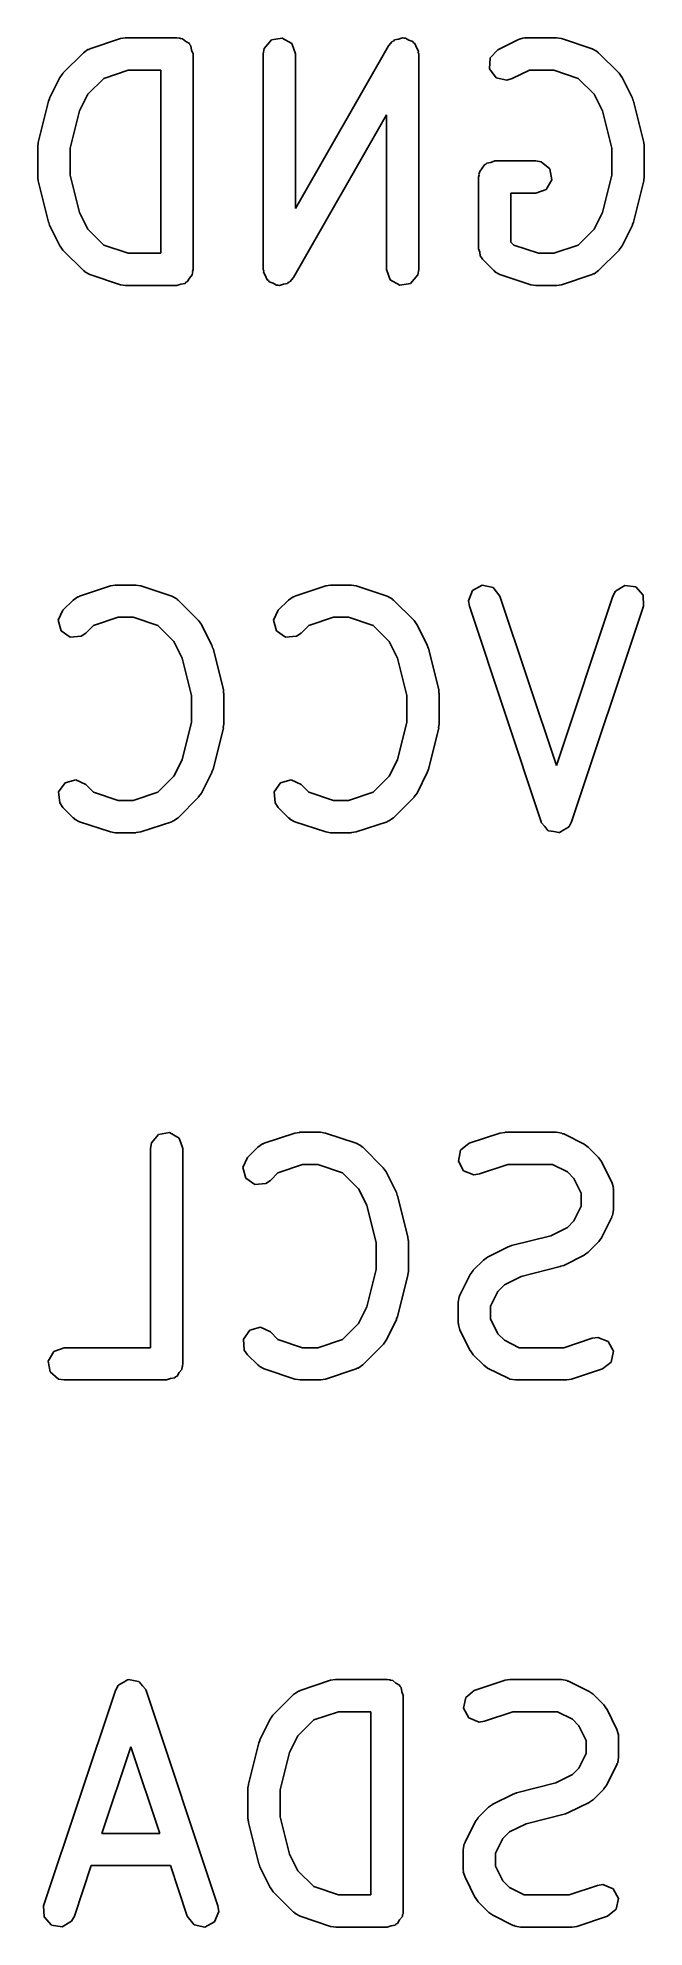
# Model space of a CAD drawing. Extents: x 103.5 to 118.5, y -88 to -79.1.
# Drawn here: x 115.69 to 118.5, y -87.9 to -79.13 of the extents above.
import ezdxf

# ---------------------------------------------------------------- set-up
doc = ezdxf.new("R2010")
doc.units = 0
doc.layers.add('BLACK', color=7, linetype='CONTINUOUS')

msp = doc.modelspace()

# ---------------------------------------------------------------- linework, layer by layer
at = {"layer": 'BLACK', "linetype": 'CONTINUOUS'}
for p, q in [((115.898, -79.203), (115.919, -79.188)), ((115.919, -79.188), (115.924, -79.1876)), ((115.924, -79.1876), (115.927, -79.1848)), ((115.927, -79.1848), (116.07, -79.1372)), ((116.07, -79.1372), (116.092, -79.1339)), ((116.092, -79.1339), (116.094, -79.1334)), ((116.094, -79.1334), (116.332, -79.1334)), ((116.332, -79.1334), (116.342, -79.1351)), ((116.342, -79.1351), (116.345, -79.1345)), ((116.345, -79.1345), (116.348, -79.1362)), ((116.348, -79.1362), (116.358, -79.1379)), ((116.358, -79.1379), (116.373, -79.1504)), ((116.373, -79.1504), (116.39, -79.1602)), ((116.39, -79.1602), (116.392, -79.1665)), ((116.392, -79.1665), (116.397, -79.1709)), ((116.397, -79.1709), (116.4, -79.1901)), ((116.4, -79.1901), (116.407, -79.2084)), ((116.733, -79.2084), (116.738, -79.1827)), ((116.738, -79.1827), (116.771, -79.1434)), ((116.771, -79.1434), (116.821, -79.1345)), ((116.821, -79.1345), (116.866, -79.1602)), ((116.866, -79.1602), (116.883, -79.2084)), ((116.883, -79.926), (117.315, -79.1712)), ((117.315, -79.1712), (117.331, -79.1511)), ((117.331, -79.1511), (117.338, -79.1487)), ((117.338, -79.1487), (117.342, -79.1434)), ((117.342, -79.1434), (117.361, -79.1401)), ((117.361, -79.1401), (117.379, -79.1334)), ((117.379, -79.1334), (117.386, -79.1357)), ((117.386, -79.1357), (117.393, -79.1345)), ((117.393, -79.1345), (117.409, -79.1442)), ((117.409, -79.1442), (117.428, -79.1507)), ((117.428, -79.1507), (117.431, -79.1567)), ((117.431, -79.1567), (117.437, -79.1602)), ((117.437, -79.1602), (117.444, -79.1783)), ((117.444, -79.1783), (117.454, -79.195)), ((117.787, -79.2262), (117.822, -79.1889)), ((117.822, -79.1889), (117.918, -79.1413)), ((117.918, -79.1413), (117.943, -79.1339)), ((117.943, -79.1339), (117.947, -79.1349)), ((117.947, -79.1349), (117.951, -79.1334)), ((117.951, -79.1334), (118.094, -79.1334)), ((118.094, -79.1334), (118.116, -79.1373)), ((118.116, -79.1373), (118.118, -79.1372)), ((118.118, -79.1372), (118.261, -79.1848)), ((118.261, -79.1848), (118.283, -79.1973)), ((115.803, -79.2982), (115.898, -79.203)), ((116.407, -79.2084), (116.407, -80.2084)), ((116.733, -80.2084), (116.733, -79.2084)), ((116.883, -79.2084), (116.883, -79.926)), ((117.454, -79.195), (117.452, -79.2019)), ((117.452, -79.2019), (117.455, -79.2084)), ((117.455, -79.2084), (117.455, -80.2084)), ((117.784, -79.2774), (117.787, -79.2262)), ((117.815, -79.3186), (117.784, -79.2774)), ((118.283, -79.1973), (118.286, -79.2011)), ((118.286, -79.2011), (118.29, -79.203)), ((118.29, -79.203), (118.385, -79.2982)), ((115.741, -79.4129), (115.789, -79.3177)), ((115.789, -79.3177), (115.802, -79.2997)), ((115.802, -79.2997), (115.803, -79.2982)), ((115.992, -79.3216), (115.918, -79.3957)), ((116.106, -79.2834), (115.992, -79.3216)), ((116.257, -79.2834), (116.106, -79.2834)), ((116.257, -80.1334), (116.257, -79.2834)), ((117.864, -79.3305), (117.815, -79.3186)), ((117.889, -79.3231), (117.864, -79.3305)), ((117.969, -79.2834), (117.889, -79.3231)), ((118.082, -79.2834), (117.969, -79.2834)), ((118.196, -79.3216), (118.082, -79.2834)), ((118.27, -79.3957), (118.196, -79.3216)), ((118.385, -79.2982), (118.398, -79.3166)), ((118.398, -79.3166), (118.399, -79.3177)), ((118.399, -79.3177), (118.447, -79.4129)), ((115.688, -79.6188), (115.736, -79.4283)), ((115.736, -79.4283), (115.741, -79.4165)), ((115.741, -79.4165), (115.741, -79.4129)), ((115.918, -79.3957), (115.879, -79.4727)), ((118.309, -79.4727), (118.27, -79.3957)), ((118.447, -79.4129), (118.45, -79.4253)), ((118.45, -79.4253), (118.452, -79.4283)), ((118.452, -79.4283), (118.5, -79.6188)), ((115.879, -79.4727), (115.836, -79.6462)), ((117.305, -79.4908), (116.873, -80.2456)), ((117.305, -80.2084), (117.305, -79.4908)), ((118.352, -79.6462), (118.309, -79.4727)), ((115.686, -79.637), (115.688, -79.6222)), ((115.688, -79.6222), (115.688, -79.6188)), ((118.5, -79.6188), (118.501, -79.6337)), ((115.686, -79.7798), (115.686, -79.637)), ((115.836, -79.6462), (115.836, -79.7706)), ((117.766, -79.72), (117.771, -79.7149)), ((117.771, -79.7149), (117.79, -79.7115)), ((117.79, -79.7115), (117.808, -79.7048)), ((117.808, -79.7048), (117.999, -79.7048)), ((117.999, -79.7048), (118.024, -79.7093)), ((118.024, -79.7093), (118.064, -79.7423)), ((118.352, -79.7706), (118.352, -79.6462)), ((118.501, -79.6337), (118.502, -79.637)), ((118.502, -79.637), (118.502, -79.7798)), ((115.687, -79.7831), (115.686, -79.7798)), ((115.688, -79.798), (115.687, -79.7831)), ((115.736, -79.9885), (115.688, -79.798)), ((115.836, -79.7706), (115.879, -79.9441)), ((117.733, -79.7798), (117.735, -79.7701)), ((117.733, -80.1131), (117.733, -79.7798)), ((117.734, -79.7668), (117.736, -79.7639)), ((117.735, -79.7701), (117.734, -79.7668)), ((117.736, -79.7639), (117.738, -79.7542)), ((117.738, -79.7542), (117.75, -79.7392)), ((117.75, -79.7392), (117.76, -79.7224)), ((117.76, -79.7224), (117.766, -79.72)), ((118.073, -79.7928), (118.047, -79.8373)), ((118.064, -79.7423), (118.073, -79.7928)), ((118.309, -79.9441), (118.352, -79.7706)), ((118.5, -79.798), (118.452, -79.9885)), ((118.502, -79.7798), (118.5, -79.7946)), ((118.5, -79.7946), (118.5, -79.798)), ((117.999, -79.8548), (117.883, -79.8548)), ((117.883, -79.8548), (117.883, -80.0821)), ((118.047, -79.8373), (117.999, -79.8548)), ((115.879, -79.9441), (115.918, -80.0211)), ((118.27, -80.0211), (118.309, -79.9441)), ((115.738, -79.9914), (115.736, -79.9885)), ((115.741, -80.0038), (115.738, -79.9914)), ((115.789, -80.0991), (115.741, -80.0038)), ((115.918, -80.0211), (115.992, -80.0952)), ((118.196, -80.0952), (118.27, -80.0211)), ((118.447, -80.0038), (118.399, -80.0991)), ((118.452, -79.9885), (118.447, -80.0003)), ((118.447, -80.0003), (118.447, -80.0038)), ((115.79, -80.1002), (115.789, -80.0991)), ((115.803, -80.1186), (115.79, -80.1002)), ((115.898, -80.2138), (115.803, -80.1186)), ((115.992, -80.0952), (116.106, -80.1334)), ((116.106, -80.1334), (116.257, -80.1334)), ((117.739, -80.1285), (117.733, -80.1131)), ((117.74, -80.1448), (117.739, -80.1285)), ((117.75, -80.1583), (117.74, -80.1448)), ((117.883, -80.0821), (117.896, -80.0952)), ((117.896, -80.0952), (118.011, -80.1334)), ((118.011, -80.1334), (118.082, -80.1334)), ((118.082, -80.1334), (118.196, -80.0952)), ((118.385, -80.1186), (118.29, -80.2138)), ((118.386, -80.1171), (118.385, -80.1186)), ((118.399, -80.0991), (118.386, -80.1171)), ((115.902, -80.2157), (115.898, -80.2138)), ((115.905, -80.2195), (115.902, -80.2157)), ((115.927, -80.2319), (115.905, -80.2195)), ((116.07, -80.2795), (115.927, -80.2319)), ((116.403, -80.234), (116.39, -80.249)), ((116.404, -80.2243), (116.403, -80.234)), ((116.406, -80.2214), (116.404, -80.2243)), ((116.407, -80.2084), (116.405, -80.2181)), ((116.405, -80.2181), (116.406, -80.2214)), ((116.736, -80.2149), (116.733, -80.2084)), ((116.734, -80.2217), (116.736, -80.2149)), ((116.744, -80.2384), (116.734, -80.2217)), ((116.751, -80.2566), (116.744, -80.2384)), ((117.322, -80.2566), (117.305, -80.2084)), ((117.45, -80.234), (117.417, -80.2733)), ((117.455, -80.2084), (117.45, -80.234)), ((117.751, -80.1614), (117.75, -80.1583)), ((117.753, -80.1624), (117.751, -80.1614)), ((117.755, -80.1662), (117.753, -80.1624)), ((117.803, -80.2138), (117.755, -80.1662)), ((117.807, -80.2157), (117.803, -80.2138)), ((117.809, -80.2195), (117.807, -80.2157)), ((117.832, -80.2319), (117.809, -80.2195)), ((117.975, -80.2795), (117.832, -80.2319)), ((118.261, -80.2319), (118.118, -80.2795)), ((118.264, -80.2291), (118.261, -80.2319)), ((118.269, -80.2287), (118.264, -80.2291)), ((118.29, -80.2138), (118.269, -80.2287)), ((116.072, -80.2795), (116.07, -80.2795)), ((116.094, -80.2834), (116.072, -80.2795)), ((116.332, -80.2834), (116.094, -80.2834)), ((116.35, -80.2767), (116.332, -80.2834)), ((116.37, -80.2733), (116.35, -80.2767)), ((116.374, -80.2681), (116.37, -80.2733)), ((116.38, -80.2658), (116.374, -80.2681)), ((116.39, -80.249), (116.38, -80.2658)), ((116.757, -80.2601), (116.751, -80.2566)), ((116.76, -80.266), (116.757, -80.2601)), ((116.779, -80.2726), (116.76, -80.266)), ((116.795, -80.2822), (116.779, -80.2726)), ((116.802, -80.281), (116.795, -80.2822)), ((116.809, -80.2834), (116.802, -80.281)), ((116.827, -80.2767), (116.809, -80.2834)), ((116.846, -80.2733), (116.827, -80.2767)), ((116.85, -80.268), (116.846, -80.2733)), ((116.857, -80.2656), (116.85, -80.268)), ((116.873, -80.2456), (116.857, -80.2656)), ((117.367, -80.2822), (117.322, -80.2566)), ((117.417, -80.2733), (117.367, -80.2822)), ((117.977, -80.2795), (117.975, -80.2795)), ((117.999, -80.2834), (117.977, -80.2795)), ((118.094, -80.2834), (117.999, -80.2834)), ((118.096, -80.2828), (118.094, -80.2834)), ((118.118, -80.2795), (118.096, -80.2828)), ((115.85, -81.743), (115.872, -81.728)), ((115.872, -81.728), (115.876, -81.7276)), ((115.876, -81.7276), (115.88, -81.7248)), ((115.88, -81.7248), (116.023, -81.6772)), ((116.023, -81.6772), (116.045, -81.6739)), ((116.045, -81.6739), (116.046, -81.6734)), ((116.046, -81.6734), (116.142, -81.6734)), ((116.142, -81.6734), (116.164, -81.6773)), ((116.164, -81.6773), (116.165, -81.6772)), ((116.165, -81.6772), (116.308, -81.7248)), ((116.308, -81.7248), (116.331, -81.7373)), ((116.85, -81.743), (116.872, -81.728)), ((116.872, -81.728), (116.876, -81.7276)), ((116.876, -81.7276), (116.88, -81.7248)), ((116.88, -81.7248), (117.023, -81.6772)), ((117.023, -81.6772), (117.045, -81.6739)), ((117.045, -81.6739), (117.046, -81.6734)), ((117.046, -81.6734), (117.142, -81.6734)), ((117.142, -81.6734), (117.164, -81.6773)), ((117.164, -81.6773), (117.165, -81.6772)), ((117.165, -81.6772), (117.308, -81.7248)), ((117.308, -81.7248), (117.331, -81.7373)), ((117.686, -81.7463), (117.705, -81.6986)), ((117.705, -81.6986), (117.75, -81.6742)), ((117.75, -81.6742), (117.8, -81.6845)), ((117.8, -81.6845), (117.832, -81.7247)), ((117.832, -81.7247), (118.094, -82.5112)), ((118.094, -82.5112), (118.356, -81.7247)), ((118.356, -81.7247), (118.369, -81.7018)), ((118.369, -81.7018), (118.412, -81.6749)), ((118.412, -81.6749), (118.463, -81.6824)), ((118.463, -81.6824), (118.497, -81.7208)), ((118.497, -81.7208), (118.498, -81.7721)), ((115.781, -81.8371), (115.803, -81.7906)), ((115.803, -81.7906), (115.85, -81.743)), ((116.059, -81.8234), (115.944, -81.8616)), ((116.129, -81.8234), (116.059, -81.8234)), ((116.244, -81.8616), (116.129, -81.8234)), ((116.331, -81.7373), (116.333, -81.7411)), ((116.333, -81.7411), (116.338, -81.743)), ((116.338, -81.743), (116.433, -81.8382)), ((116.781, -81.8371), (116.803, -81.7906)), ((116.803, -81.7906), (116.85, -81.743)), ((117.059, -81.8234), (116.944, -81.8616)), ((117.129, -81.8234), (117.059, -81.8234)), ((117.244, -81.8616), (117.129, -81.8234)), ((117.331, -81.7373), (117.333, -81.7411)), ((117.333, -81.7411), (117.338, -81.743)), ((117.338, -81.743), (117.433, -81.8382)), ((117.69, -81.7721), (117.686, -81.7463)), ((118.023, -82.7721), (117.69, -81.7721)), ((118.498, -81.7721), (118.165, -82.7721)), ((115.794, -81.8866), (115.781, -81.8371)), ((115.836, -81.9161), (115.794, -81.8866)), ((115.888, -81.9116), (115.836, -81.9161)), ((115.909, -81.8967), (115.888, -81.9116)), ((115.944, -81.8616), (115.909, -81.8967)), ((116.318, -81.9357), (116.244, -81.8616)), ((116.433, -81.8382), (116.446, -81.8566)), ((116.446, -81.8566), (116.447, -81.8577)), ((116.447, -81.8577), (116.494, -81.9529)), ((116.794, -81.8866), (116.781, -81.8371)), ((116.836, -81.9161), (116.794, -81.8866)), ((116.888, -81.9116), (116.836, -81.9161)), ((116.909, -81.8967), (116.888, -81.9116)), ((116.944, -81.8616), (116.909, -81.8967)), ((117.318, -81.9357), (117.244, -81.8616)), ((117.433, -81.8382), (117.446, -81.8566)), ((117.446, -81.8566), (117.447, -81.8577)), ((117.447, -81.8577), (117.494, -81.9529)), ((116.357, -82.0127), (116.318, -81.9357)), ((116.494, -81.9529), (116.498, -81.9653)), ((116.498, -81.9653), (116.5, -81.9683)), ((116.5, -81.9683), (116.548, -82.1588)), ((117.357, -82.0127), (117.318, -81.9357)), ((117.494, -81.9529), (117.498, -81.9653)), ((117.498, -81.9653), (117.5, -81.9683)), ((117.5, -81.9683), (117.548, -82.1588)), ((116.4, -82.1862), (116.357, -82.0127)), ((117.4, -82.1862), (117.357, -82.0127)), ((116.548, -82.1588), (116.549, -82.1737)), ((116.549, -82.1737), (116.55, -82.177)), ((117.548, -82.1588), (117.549, -82.1737)), ((117.549, -82.1737), (117.55, -82.177)), ((116.4, -82.3106), (116.4, -82.1862)), ((116.55, -82.177), (116.55, -82.3198)), ((117.4, -82.3106), (117.4, -82.1862)), ((117.55, -82.177), (117.55, -82.3198)), ((116.357, -82.4841), (116.4, -82.3106)), ((116.548, -82.338), (116.5, -82.5285)), ((116.55, -82.3198), (116.547, -82.3346)), ((116.547, -82.3346), (116.548, -82.338)), ((117.357, -82.4841), (117.4, -82.3106)), ((117.548, -82.338), (117.5, -82.5285)), ((117.55, -82.3198), (117.547, -82.3346)), ((117.547, -82.3346), (117.548, -82.338)), ((116.318, -82.5611), (116.357, -82.4841)), ((117.318, -82.5611), (117.357, -82.4841)), ((115.783, -82.6337), (115.813, -82.5917)), ((115.813, -82.5917), (115.862, -82.5784)), ((115.862, -82.5784), (115.909, -82.6001)), ((115.909, -82.6001), (115.944, -82.6352)), ((116.244, -82.6352), (116.318, -82.5611)), ((116.494, -82.5438), (116.447, -82.6391)), ((116.495, -82.5403), (116.494, -82.5438)), ((116.5, -82.5285), (116.495, -82.5403)), ((116.783, -82.6337), (116.813, -82.5917)), ((116.813, -82.5917), (116.862, -82.5784)), ((116.862, -82.5784), (116.909, -82.6001)), ((116.909, -82.6001), (116.944, -82.6352)), ((117.244, -82.6352), (117.318, -82.5611)), ((117.494, -82.5438), (117.447, -82.6391)), ((117.495, -82.5403), (117.494, -82.5438)), ((117.5, -82.5285), (117.495, -82.5403)), ((115.788, -82.6848), (115.783, -82.6337)), ((115.803, -82.7062), (115.788, -82.6848)), ((115.944, -82.6352), (116.059, -82.6734)), ((116.059, -82.6734), (116.129, -82.6734)), ((116.129, -82.6734), (116.244, -82.6352)), ((116.433, -82.6586), (116.338, -82.7538)), ((116.447, -82.6391), (116.433, -82.6571)), ((116.433, -82.6571), (116.433, -82.6586)), ((116.788, -82.6848), (116.783, -82.6337)), ((116.803, -82.7062), (116.788, -82.6848)), ((116.944, -82.6352), (117.059, -82.6734)), ((117.059, -82.6734), (117.129, -82.6734)), ((117.129, -82.6734), (117.244, -82.6352)), ((117.433, -82.6586), (117.338, -82.7538)), ((117.447, -82.6391), (117.433, -82.6571)), ((117.433, -82.6571), (117.433, -82.6586)), ((115.85, -82.7538), (115.803, -82.7062)), ((115.855, -82.7557), (115.85, -82.7538)), ((115.857, -82.7595), (115.855, -82.7557)), ((115.88, -82.7719), (115.857, -82.7595)), ((116.023, -82.8195), (115.88, -82.7719)), ((116.308, -82.7719), (116.165, -82.8195)), ((116.312, -82.7691), (116.308, -82.7719)), ((116.316, -82.7687), (116.312, -82.7691)), ((116.338, -82.7538), (116.316, -82.7687)), ((116.85, -82.7538), (116.803, -82.7062)), ((116.855, -82.7557), (116.85, -82.7538)), ((116.857, -82.7595), (116.855, -82.7557)), ((116.88, -82.7719), (116.857, -82.7595)), ((117.023, -82.8195), (116.88, -82.7719)), ((117.308, -82.7719), (117.165, -82.8195)), ((117.312, -82.7691), (117.308, -82.7719)), ((117.316, -82.7687), (117.312, -82.7691)), ((117.338, -82.7538), (117.316, -82.7687)), ((118.024, -82.7738), (118.023, -82.7721)), ((118.024, -82.7759), (118.024, -82.7738)), ((118.04, -82.7937), (118.024, -82.7759)), ((118.165, -82.7721), (118.153, -82.795)), ((116.024, -82.8195), (116.023, -82.8195)), ((116.046, -82.8234), (116.024, -82.8195)), ((116.142, -82.8234), (116.046, -82.8234)), ((116.143, -82.8228), (116.142, -82.8234)), ((116.165, -82.8195), (116.143, -82.8228)), ((117.024, -82.8195), (117.023, -82.8195)), ((117.046, -82.8234), (117.024, -82.8195)), ((117.142, -82.8234), (117.046, -82.8234)), ((117.143, -82.8228), (117.142, -82.8234)), ((117.165, -82.8195), (117.143, -82.8228)), ((118.055, -82.8123), (118.04, -82.7937)), ((118.057, -82.8127), (118.055, -82.8123)), ((118.058, -82.8143), (118.057, -82.8127)), ((118.082, -82.8178), (118.058, -82.8143)), ((118.105, -82.8226), (118.082, -82.8178)), ((118.107, -82.8215), (118.105, -82.8226)), ((118.109, -82.8219), (118.107, -82.8215)), ((118.129, -82.8094), (118.109, -82.8219)), ((118.15, -82.7981), (118.129, -82.8094)), ((118.151, -82.7961), (118.15, -82.7981)), ((118.153, -82.795), (118.151, -82.7961)), ((116.209, -84.2884), (116.214, -84.2627)), ((116.214, -84.2627), (116.247, -84.2234)), ((116.247, -84.2234), (116.297, -84.2145)), ((116.297, -84.2145), (116.342, -84.2402)), ((116.342, -84.2402), (116.359, -84.2884)), ((116.708, -84.283), (116.729, -84.268)), ((116.729, -84.268), (116.733, -84.2676)), ((116.733, -84.2676), (116.737, -84.2648)), ((116.737, -84.2648), (116.88, -84.2172)), ((116.88, -84.2172), (116.902, -84.2139)), ((116.902, -84.2139), (116.904, -84.2134)), ((116.904, -84.2134), (116.999, -84.2134)), ((116.999, -84.2134), (117.021, -84.2173)), ((117.021, -84.2173), (117.022, -84.2172)), ((117.022, -84.2172), (117.165, -84.2648)), ((117.165, -84.2648), (117.188, -84.2773)), ((117.188, -84.2773), (117.191, -84.2811)), ((117.649, -84.2967), (117.689, -84.2648)), ((117.689, -84.2648), (117.832, -84.2172)), ((117.832, -84.2172), (117.854, -84.2139)), ((117.854, -84.2139), (117.856, -84.2134)), ((117.856, -84.2134), (118.094, -84.2134)), ((118.094, -84.2134), (118.12, -84.2179)), ((118.12, -84.2179), (118.123, -84.2208)), ((118.123, -84.2208), (118.128, -84.2213)), ((118.128, -84.2213), (118.223, -84.2689)), ((118.223, -84.2689), (118.241, -84.2823)), ((116.209, -85.2134), (116.209, -84.2884)), ((116.359, -84.2884), (116.359, -85.2884)), ((116.638, -84.3771), (116.66, -84.3306)), ((116.66, -84.3306), (116.708, -84.283)), ((116.916, -84.3634), (116.801, -84.4016)), ((116.987, -84.3634), (116.916, -84.3634)), ((117.101, -84.4016), (116.987, -84.3634)), ((117.191, -84.2811), (117.195, -84.283)), ((117.195, -84.283), (117.29, -84.3782)), ((117.639, -84.347), (117.649, -84.2967)), ((117.663, -84.3921), (117.639, -84.347)), ((117.868, -84.3634), (117.737, -84.4072)), ((118.076, -84.3634), (117.868, -84.3634)), ((118.145, -84.3976), (118.076, -84.3634)), ((118.241, -84.2823), (118.242, -84.283)), ((118.242, -84.283), (118.29, -84.3306)), ((118.29, -84.3306), (118.303, -84.349)), ((118.303, -84.349), (118.304, -84.3501)), ((118.304, -84.3501), (118.352, -84.4453)), ((116.652, -84.4266), (116.638, -84.3771)), ((116.694, -84.4561), (116.652, -84.4266)), ((116.745, -84.4516), (116.694, -84.4561)), ((116.766, -84.4367), (116.745, -84.4516)), ((116.801, -84.4016), (116.766, -84.4367)), ((117.175, -84.4757), (117.101, -84.4016)), ((117.29, -84.3782), (117.303, -84.3966)), ((117.303, -84.3966), (117.304, -84.3977)), ((117.304, -84.3977), (117.352, -84.4929)), ((117.711, -84.411), (117.663, -84.3921)), ((117.737, -84.4072), (117.711, -84.411)), ((118.175, -84.428), (118.145, -84.3976)), ((118.209, -84.4966), (118.175, -84.428)), ((118.352, -84.4453), (118.359, -84.4703)), ((117.214, -84.5527), (117.175, -84.4757)), ((117.352, -84.4929), (117.355, -84.5053)), ((117.355, -84.5053), (117.357, -84.5083)), ((117.357, -84.5083), (117.405, -84.6988)), ((118.209, -84.5564), (118.209, -84.4966)), ((118.359, -84.4703), (118.358, -84.4746)), ((118.358, -84.4746), (118.359, -84.4789)), ((118.359, -84.4789), (118.359, -84.5741)), ((117.257, -84.7262), (117.214, -84.5527)), ((118.145, -84.6553), (118.175, -84.6249)), ((118.175, -84.6249), (118.209, -84.5564)), ((118.352, -84.6076), (118.304, -84.7029)), ((118.355, -84.5997), (118.352, -84.6032)), ((118.352, -84.6032), (118.352, -84.6076)), ((118.359, -84.5741), (118.355, -84.5997)), ((117.405, -84.6988), (117.406, -84.7137)), ((117.406, -84.7137), (117.407, -84.717)), ((117.407, -84.717), (117.407, -84.8598)), ((117.885, -84.7394), (118.068, -84.6938)), ((118.068, -84.6938), (118.145, -84.6553)), ((118.304, -84.7029), (118.291, -84.7209)), ((117.257, -84.8506), (117.257, -84.7262)), ((117.755, -84.8068), (117.774, -84.7939)), ((117.774, -84.7939), (117.775, -84.7927)), ((117.775, -84.7927), (117.87, -84.7451)), ((117.87, -84.7451), (117.882, -84.7414)), ((117.882, -84.7414), (117.885, -84.7394)), ((118.223, -84.784), (118.128, -84.8317)), ((118.224, -84.7828), (118.223, -84.784)), ((118.242, -84.77), (118.224, -84.7828)), ((118.29, -84.7224), (118.242, -84.77)), ((118.291, -84.7209), (118.29, -84.7224)), ((117.214, -85.0241), (117.257, -84.8506)), ((117.405, -84.878), (117.357, -85.0685)), ((117.407, -84.8598), (117.404, -84.8746)), ((117.404, -84.8746), (117.405, -84.878)), ((117.646, -84.9691), (117.694, -84.8739)), ((117.694, -84.8739), (117.707, -84.8559)), ((117.707, -84.8559), (117.708, -84.8544)), ((117.708, -84.8544), (117.755, -84.8068)), ((117.93, -84.883), (117.853, -84.9214)), ((118.112, -84.8373), (117.93, -84.883)), ((118.115, -84.8353), (118.112, -84.8373)), ((118.128, -84.8317), (118.115, -84.8353)), ((117.638, -85.0027), (117.643, -84.977)), ((117.643, -84.977), (117.645, -84.9736)), ((117.645, -84.9736), (117.646, -84.9691)), ((117.822, -84.9519), (117.788, -85.0204)), ((117.853, -84.9214), (117.822, -84.9519)), ((117.175, -85.1011), (117.214, -85.0241)), ((117.357, -85.0685), (117.352, -85.0803)), ((117.638, -85.0979), (117.638, -85.0027)), ((117.788, -85.0204), (117.788, -85.0802)), ((116.641, -85.1737), (116.67, -85.1317)), ((116.67, -85.1317), (116.72, -85.1184)), ((116.72, -85.1184), (116.766, -85.1401)), ((116.766, -85.1401), (116.801, -85.1752)), ((117.101, -85.1752), (117.175, -85.1011)), ((117.352, -85.0838), (117.304, -85.1791)), ((117.352, -85.0803), (117.352, -85.0838)), ((117.64, -85.1021), (117.638, -85.0979)), ((117.639, -85.1065), (117.64, -85.1021)), ((117.646, -85.1314), (117.639, -85.1065)), ((117.694, -85.2267), (117.646, -85.1314)), ((117.788, -85.0802), (117.822, -85.1487)), ((117.822, -85.1487), (117.853, -85.1791)), ((115.734, -85.2754), (115.76, -85.2309)), ((115.76, -85.2309), (115.808, -85.2134)), ((115.808, -85.2134), (116.209, -85.2134)), ((116.645, -85.2248), (116.641, -85.1737)), ((116.66, -85.2462), (116.645, -85.2248)), ((116.801, -85.1752), (116.916, -85.2134)), ((116.916, -85.2134), (116.987, -85.2134)), ((116.987, -85.2134), (117.101, -85.1752)), ((117.29, -85.1986), (117.195, -85.2938)), ((117.291, -85.1971), (117.29, -85.1986)), ((117.304, -85.1791), (117.291, -85.1971)), ((117.695, -85.2278), (117.694, -85.2267)), ((117.708, -85.2462), (117.695, -85.2278)), ((117.853, -85.1791), (117.921, -85.2134)), ((117.921, -85.2134), (118.129, -85.2134)), ((118.129, -85.2134), (118.261, -85.1696)), ((118.261, -85.1696), (118.287, -85.1658)), ((118.287, -85.1658), (118.334, -85.1846)), ((118.334, -85.1846), (118.359, -85.2298)), ((118.359, -85.2298), (118.348, -85.28)), ((115.743, -85.3259), (115.734, -85.2754)), ((115.783, -85.3589), (115.743, -85.3259)), ((116.342, -85.329), (116.333, -85.3458)), ((116.355, -85.314), (116.342, -85.329)), ((116.357, -85.3043), (116.355, -85.314)), ((116.358, -85.3014), (116.357, -85.3043)), ((116.359, -85.2884), (116.358, -85.2981)), ((116.358, -85.2981), (116.358, -85.3014)), ((116.708, -85.2938), (116.66, -85.2462)), ((116.712, -85.2957), (116.708, -85.2938)), ((116.714, -85.2995), (116.712, -85.2957)), ((116.737, -85.3119), (116.714, -85.2995)), ((116.88, -85.3595), (116.737, -85.3119)), ((117.165, -85.3119), (117.022, -85.3595)), ((117.169, -85.3091), (117.165, -85.3119)), ((117.173, -85.3087), (117.169, -85.3091)), ((117.195, -85.2938), (117.173, -85.3087)), ((117.755, -85.2938), (117.708, -85.2462)), ((117.757, -85.2945), (117.755, -85.2938)), ((117.775, -85.3078), (117.757, -85.2945)), ((117.87, -85.3555), (117.775, -85.3078)), ((118.308, -85.3119), (118.165, -85.3595)), ((118.348, -85.28), (118.308, -85.3119)), ((115.808, -85.3634), (115.783, -85.3589)), ((116.284, -85.3634), (115.808, -85.3634)), ((116.303, -85.3567), (116.284, -85.3634)), ((116.322, -85.3533), (116.303, -85.3567)), ((116.326, -85.3481), (116.322, -85.3533)), ((116.333, -85.3458), (116.326, -85.3481)), ((116.881, -85.3595), (116.88, -85.3595)), ((116.904, -85.3634), (116.881, -85.3595)), ((116.999, -85.3634), (116.904, -85.3634)), ((117, -85.3628), (116.999, -85.3634)), ((117.022, -85.3595), (117, -85.3628)), ((117.874, -85.356), (117.87, -85.3555)), ((117.878, -85.3589), (117.874, -85.356)), ((117.904, -85.3634), (117.878, -85.3589)), ((118.142, -85.3634), (117.904, -85.3634)), ((118.143, -85.3628), (118.142, -85.3634)), ((118.165, -85.3595), (118.143, -85.3628)), ((115.713, -87.8047), (116.047, -86.8047)), ((116.047, -86.8047), (116.059, -86.7818)), ((116.059, -86.7818), (116.061, -86.7806)), ((116.061, -86.7806), (116.062, -86.7786)), ((116.062, -86.7786), (116.083, -86.7673)), ((116.083, -86.7673), (116.103, -86.7549)), ((116.103, -86.7549), (116.105, -86.7552)), ((116.105, -86.7552), (116.107, -86.7542)), ((116.107, -86.7542), (116.13, -86.7589)), ((116.13, -86.7589), (116.154, -86.7624)), ((116.154, -86.7624), (116.155, -86.764)), ((116.155, -86.764), (116.157, -86.7645)), ((116.157, -86.7645), (116.172, -86.7831)), ((116.172, -86.7831), (116.188, -86.8008)), ((116.188, -86.8008), (116.188, -86.803)), ((116.188, -86.803), (116.189, -86.8047)), ((116.189, -86.8047), (116.522, -87.8047)), ((116.779, -86.9182), (116.874, -86.823)), ((116.874, -86.823), (116.896, -86.808)), ((116.896, -86.808), (116.9, -86.8076)), ((116.9, -86.8076), (116.904, -86.8048)), ((116.904, -86.8048), (117.046, -86.7572)), ((117.046, -86.7572), (117.069, -86.7539)), ((117.069, -86.7539), (117.07, -86.7534)), ((117.07, -86.7534), (117.308, -86.7534)), ((117.308, -86.7534), (117.318, -86.7551)), ((117.318, -86.7551), (117.321, -86.7545)), ((117.321, -86.7545), (117.324, -86.7562)), ((117.324, -86.7562), (117.334, -86.7579)), ((117.334, -86.7579), (117.349, -86.7704)), ((117.349, -86.7704), (117.366, -86.7802)), ((117.366, -86.7802), (117.368, -86.7865)), ((117.368, -86.7865), (117.373, -86.7909)), ((117.373, -86.7909), (117.377, -86.8101)), ((117.377, -86.8101), (117.383, -86.8284)), ((117.673, -86.8367), (117.713, -86.8048)), ((117.713, -86.8048), (117.856, -86.7572)), ((117.856, -86.7572), (117.878, -86.7539)), ((117.878, -86.7539), (117.88, -86.7534)), ((117.88, -86.7534), (118.118, -86.7534)), ((118.118, -86.7534), (118.143, -86.7579)), ((118.143, -86.7579), (118.147, -86.7608)), ((118.147, -86.7608), (118.151, -86.7613)), ((118.151, -86.7613), (118.247, -86.8089)), ((118.247, -86.8089), (118.265, -86.8223)), ((118.265, -86.8223), (118.266, -86.823)), ((118.266, -86.823), (118.314, -86.8706)), ((117.082, -86.9034), (116.968, -86.9416)), ((117.233, -86.9034), (117.082, -86.9034)), ((117.233, -87.7534), (117.233, -86.9034)), ((117.383, -86.8284), (117.383, -87.8284)), ((117.663, -86.887), (117.673, -86.8367)), ((117.687, -86.9321), (117.663, -86.887)), ((117.892, -86.9034), (117.761, -86.9472)), ((118.1, -86.9034), (117.892, -86.9034)), ((118.169, -86.9376), (118.1, -86.9034)), ((118.314, -86.8706), (118.327, -86.889)), ((118.327, -86.889), (118.328, -86.8901)), ((118.328, -86.8901), (118.375, -86.9853)), ((116.717, -87.0329), (116.765, -86.9377)), ((116.765, -86.9377), (116.778, -86.9197)), ((116.778, -86.9197), (116.779, -86.9182)), ((116.968, -86.9416), (116.894, -87.0157)), ((117.735, -86.951), (117.687, -86.9321)), ((117.761, -86.9472), (117.735, -86.951)), ((118.199, -86.968), (118.169, -86.9376)), ((118.233, -87.0366), (118.199, -86.968)), ((118.375, -86.9853), (118.383, -87.0103)), ((116.118, -87.0656), (115.984, -87.4677)), ((116.252, -87.4677), (116.118, -87.0656)), ((116.664, -87.2388), (116.712, -87.0483)), ((116.712, -87.0483), (116.717, -87.0365)), ((116.717, -87.0365), (116.717, -87.0329)), ((116.894, -87.0157), (116.855, -87.0927)), ((118.233, -87.0964), (118.233, -87.0366)), ((118.383, -87.0103), (118.382, -87.0146)), ((118.382, -87.0146), (118.383, -87.0189)), ((118.383, -87.0189), (118.383, -87.1141)), ((116.855, -87.0927), (116.812, -87.2662)), ((118.169, -87.1953), (118.199, -87.1649)), ((118.199, -87.1649), (118.233, -87.0964)), ((118.375, -87.1476), (118.328, -87.2429)), ((118.376, -87.1432), (118.375, -87.1476)), ((118.379, -87.1397), (118.376, -87.1432)), ((118.383, -87.1141), (118.379, -87.1397)), ((116.662, -87.257), (116.664, -87.2422)), ((116.662, -87.3998), (116.662, -87.257)), ((116.664, -87.2422), (116.664, -87.2388)), ((117.909, -87.2794), (118.092, -87.2338)), ((118.092, -87.2338), (118.169, -87.1953)), ((118.328, -87.2429), (118.314, -87.2609)), ((118.314, -87.2609), (118.314, -87.2624)), ((116.812, -87.2662), (116.812, -87.3906)), ((117.731, -87.3944), (117.779, -87.3468)), ((117.779, -87.3468), (117.797, -87.3339)), ((117.797, -87.3339), (117.799, -87.3327)), ((117.799, -87.3327), (117.894, -87.2851)), ((117.894, -87.2851), (117.906, -87.2814)), ((117.906, -87.2814), (117.909, -87.2794)), ((118.247, -87.324), (118.151, -87.3717)), ((118.248, -87.3228), (118.247, -87.324)), ((118.266, -87.31), (118.248, -87.3228)), ((118.314, -87.2624), (118.266, -87.31)), ((116.663, -87.4031), (116.662, -87.3998)), ((116.664, -87.418), (116.663, -87.4031)), ((116.712, -87.6085), (116.664, -87.418)), ((116.812, -87.3906), (116.855, -87.5641)), ((117.67, -87.5091), (117.717, -87.4139)), ((117.717, -87.4139), (117.731, -87.3959)), ((117.731, -87.3959), (117.731, -87.3944)), ((117.954, -87.423), (117.877, -87.4614)), ((118.136, -87.3773), (117.954, -87.423)), ((118.139, -87.3753), (118.136, -87.3773)), ((118.151, -87.3717), (118.139, -87.3753)), ((115.984, -87.4677), (116.252, -87.4677)), ((117.662, -87.5427), (117.666, -87.517)), ((117.666, -87.517), (117.669, -87.5136)), ((117.669, -87.5136), (117.67, -87.5091)), ((117.846, -87.4919), (117.812, -87.5604)), ((117.877, -87.4614), (117.846, -87.4919)), ((116.714, -87.6114), (116.712, -87.6085)), ((116.717, -87.6238), (116.714, -87.6114)), ((116.855, -87.5641), (116.894, -87.6411)), ((117.662, -87.6379), (117.662, -87.5427)), ((117.812, -87.5604), (117.812, -87.6202)), ((115.934, -87.6177), (115.856, -87.8521)), ((116.302, -87.6177), (115.934, -87.6177)), ((116.38, -87.8521), (116.302, -87.6177)), ((116.765, -87.7191), (116.717, -87.6238)), ((116.894, -87.6411), (116.968, -87.7152)), ((117.663, -87.6421), (117.662, -87.6379)), ((117.662, -87.6465), (117.663, -87.6421)), ((117.67, -87.6714), (117.662, -87.6465)), ((117.717, -87.7667), (117.67, -87.6714)), ((117.812, -87.6202), (117.846, -87.6887)), ((117.846, -87.6887), (117.877, -87.7191)), ((116.766, -87.7202), (116.765, -87.7191)), ((116.779, -87.7386), (116.766, -87.7202)), ((116.874, -87.8338), (116.779, -87.7386)), ((116.968, -87.7152), (117.082, -87.7534)), ((117.082, -87.7534), (117.233, -87.7534)), ((117.719, -87.7678), (117.717, -87.7667)), ((117.731, -87.7862), (117.719, -87.7678)), ((117.779, -87.8338), (117.731, -87.7862)), ((117.877, -87.7191), (117.945, -87.7534)), ((117.945, -87.7534), (118.153, -87.7534)), ((118.153, -87.7534), (118.285, -87.7096)), ((118.285, -87.7096), (118.31, -87.7058)), ((118.31, -87.7058), (118.358, -87.7246)), ((118.358, -87.7246), (118.382, -87.7698)), ((118.382, -87.7698), (118.372, -87.82)), ((115.715, -87.8559), (115.713, -87.8047)), ((115.749, -87.8943), (115.715, -87.8559)), ((115.843, -87.875), (115.8, -87.9019)), ((115.856, -87.8521), (115.843, -87.875)), ((116.412, -87.8923), (116.38, -87.8521)), ((116.526, -87.8304), (116.507, -87.8781)), ((116.522, -87.8047), (116.526, -87.8304)), ((116.878, -87.8357), (116.874, -87.8338)), ((116.881, -87.8395), (116.878, -87.8357)), ((116.904, -87.8519), (116.881, -87.8395)), ((117.046, -87.8995), (116.904, -87.8519)), ((117.366, -87.869), (117.356, -87.8858)), ((117.379, -87.854), (117.366, -87.869)), ((117.38, -87.8443), (117.379, -87.854)), ((117.382, -87.8414), (117.38, -87.8443)), ((117.383, -87.8284), (117.382, -87.8381)), ((117.382, -87.8381), (117.382, -87.8414)), ((117.781, -87.8345), (117.779, -87.8338)), ((117.799, -87.8478), (117.781, -87.8345)), ((117.894, -87.8955), (117.799, -87.8478)), ((118.332, -87.8519), (118.189, -87.8995)), ((118.372, -87.82), (118.332, -87.8519)), ((115.8, -87.9019), (115.749, -87.8943)), ((116.462, -87.9026), (116.412, -87.8923)), ((116.507, -87.8781), (116.462, -87.9026)), ((117.048, -87.8995), (117.046, -87.8995)), ((117.07, -87.9034), (117.048, -87.8995)), ((117.308, -87.9034), (117.07, -87.9034)), ((117.327, -87.8967), (117.308, -87.9034)), ((117.346, -87.8933), (117.327, -87.8967)), ((117.35, -87.8881), (117.346, -87.8933)), ((117.356, -87.8858), (117.35, -87.8881)), ((117.898, -87.896), (117.894, -87.8955)), ((117.902, -87.8989), (117.898, -87.896)), ((117.927, -87.9034), (117.902, -87.8989)), ((118.165, -87.9034), (117.927, -87.9034)), ((118.167, -87.9028), (118.165, -87.9034)), ((118.189, -87.8995), (118.167, -87.9028))]:
    msp.add_line(p, q, dxfattribs=at)

doc.saveas('drawing.dxf')
